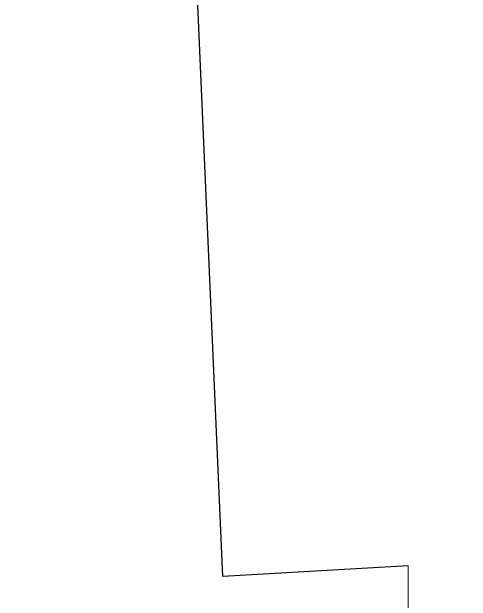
# Model space of a CAD drawing. Extents: x 4056 to 105656, y 4120 to 105720.
# Drawn here: x 67184 to 68119, y 74499 to 75699 of the extents above; entities that cross this region are included whole.
import ezdxf

# ---------------------------------------------------------------- set-up
doc = ezdxf.new("R2010")
doc.units = 13
doc.header["$MEASUREMENT"] = 0
doc.layers.add('Main Layer', color=7, linetype='Continuous', lineweight=0)

msp = doc.modelspace()

# ---------------------------------------------------------------- linework, layer by layer
for p, q in [((67613.4, 74549.3), (67413.4, 79099.2)), ((67990.2, 74571), (67613.4, 74549.3))]:
    msp.add_line(p, q)
at = {"lineweight": 0}
msp.add_line((67990.2, 74571), (67990.2, 68406.6), dxfattribs=at)
msp.add_circle((61011.6, 73976.1), 11000, dxfattribs=at)
at = {"layer": 'Main Layer'}
msp.add_circle((54856, 54920.5), 50800, dxfattribs=at)

doc.saveas('drawing.dxf')
